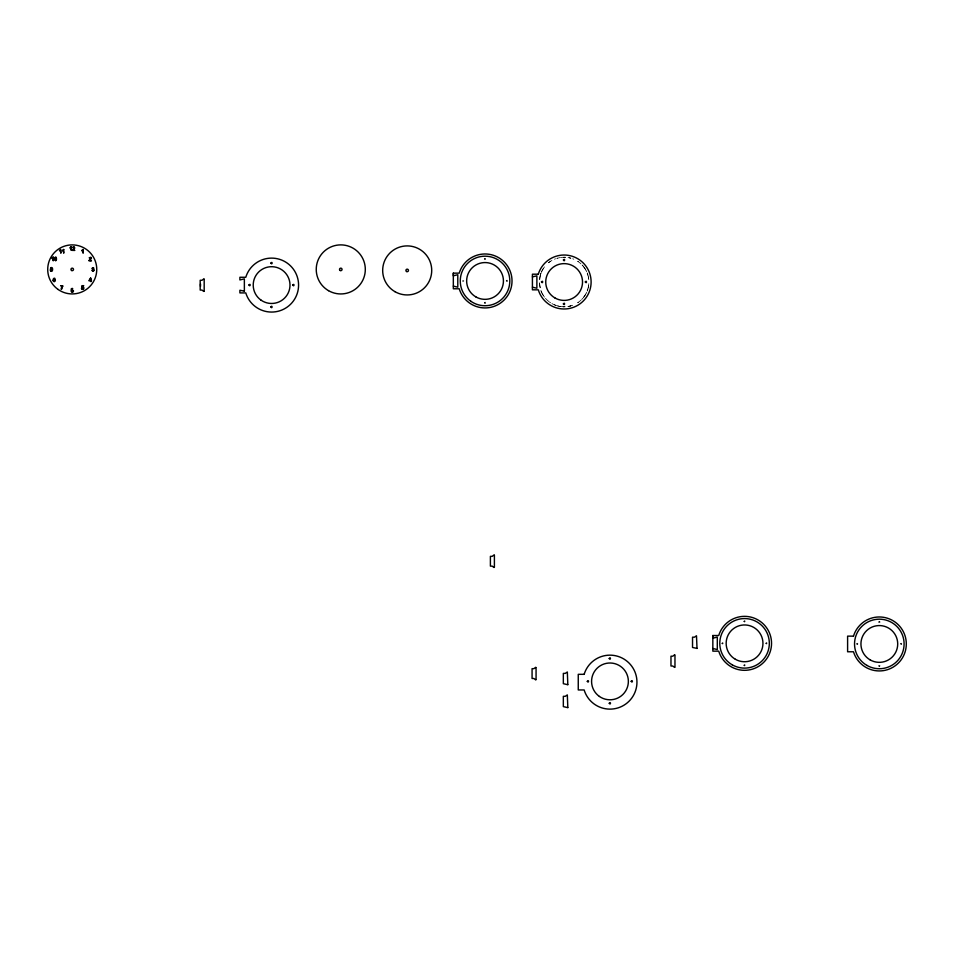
<?xml version="1.0" encoding="UTF-8"?>
<svg xmlns="http://www.w3.org/2000/svg" width="954" height="954" viewBox="0 0 954 954"><rect width="100%" height="100%" fill="white"/><g stroke="black" fill="none" stroke-linecap="round" stroke-linejoin="round"><path stroke-width="0.72" stroke-dasharray="4.77 3.58" d="M588.236 287.667L588.845 283.672M540.477 274.621L539.356 282.563L541.085 291.125L540.87 290.553M587.938 288.823L587.163 291.125M540.31 275.193L540.87 273.464M540.668 274.036L541.085 272.892M541.323 272.319L542.122 270.638M586.674 292.27L586.126 293.391M542.719 269.529L543.386 268.456A24.768 24.768 0 0 0 573.247 305.041L573.819 304.815M585.529 294.488L584.862 295.561M543.744 267.931L544.495 266.893M584.504 296.098L583.753 297.123M582.942 298.113L581.642 299.532M549.015 262.386L548.514 262.779A24.768 24.768 0 0 1 552.748 260.001L552.187 260.299M549.516 262.004L550.565 261.277M578.207 302.394L577.683 302.74A24.768 24.768 0 0 0 588.797 284.232M462.702 280.357L463.835 280.965L462.702 281.585M554.441 259.214L555.574 258.761M879.171 621.292C876.941 623.034 881.687 622.831 879.505 621.304M879.54 666.607C881.46 664.926 877.131 664.974 879.135 666.607M556.731 258.367L560.189 257.556M570.361 305.984L570.945 305.829L568.059 306.472M563.575 257.246L565.233 257.258M565.233 306.759L563.575 306.783M563.015 306.759L564.124 306.783M568.059 257.556L570.945 258.2A24.768 24.768 0 0 0 557.303 258.2M560.189 306.472L557.887 305.984M558.46 306.127L556.731 305.65M572.674 258.761L573.819 259.214M555.574 305.268L554.441 304.815M578.207 261.635L577.683 261.277A24.768 24.768 0 0 1 588.797 279.784L588.845 280.345M550.565 302.74L549.516 302.024M582.083 264.95L582.942 265.904M582.524 265.427L583.359 266.393M583.753 266.893L584.504 267.931M544.495 297.123L543.744 296.098M584.862 268.456L585.529 269.529M543.386 295.561L542.719 294.488M586.126 270.638L586.674 271.759M542.122 293.391L541.323 291.697M587.163 272.892L587.938 275.193M588.368 276.922L588.797 279.784M484.298 258.951C485.705 261.491 486.23 256.543 484.31 258.88M484.322 302.823C485.729 305.411 486.194 300.367 484.322 302.823M506.252 280.87C507.826 283.41 507.802 278.461 506.264 280.81M721.88 643.294C723.454 645.858 723.43 640.838 721.88 643.294M743.81 621.328C745.217 623.88 745.742 618.919 743.822 621.269M743.834 665.212C745.253 667.8 745.67 662.756 743.834 665.212M765.764 643.258C767.159 645.846 767.576 640.861 765.776 643.187M856.644 643.902C858.063 646.49 858.373 641.553 856.644 643.902M900.528 643.878C902.019 646.359 902.234 641.672 900.552 643.735"/><path stroke-width="1.43" d="M453.329 273.142L453.329 288.776L459.22 288.776A26.974 26.974 0 0 0 500.755 302.883A26.974 26.974 0 0 0 500.755 259.023A26.974 26.974 0 0 0 459.22 273.142L453.329 273.142L453.329 275.801L457.789 274.716L457.789 287.19L453.329 286.105M712.841 635.519L712.841 651.153L718.732 651.153A26.974 26.974 0 0 0 760.266 665.272A26.974 26.974 0 0 0 760.266 621.4A26.974 26.974 0 0 0 718.732 635.519L712.841 635.519L712.841 638.19L717.301 637.105L717.313 649.543L712.841 648.493M52.136 269.648L51.945 270.531M92.788 269.505L93.444 267.633L94.267 270.34L92.86 271.306L91.87 270.28L93.468 270.817L93.087 269.457M52.506 270.232L52.577 269.672A5.712 5.712 0 0 0 52.589 269.171L52.506 268.503A1.24 1.24 0 0 0 51.087 267.561L50.3 269.398L52.136 269.517M56.155 260.18C55.022 262.171 53.877 256.769 56.095 257.771A3.112 3.112 0 0 1 56.083 260.096M71.3 288.955L71.085 291.197L72.003 292.139M73.351 249.602L74.782 248.028L74.15 246.788L72.564 247.42L74.305 247.444L73.339 249.042A2.457 2.457 0 0 0 72.409 250.067M89.962 260.025L91.393 258.486L90.821 257.234L89.199 257.795L90.928 257.902L89.962 259.464M71.478 288.728L72.039 288.43A1.455 1.455 0 0 1 72.421 288.418C74.018 289.229 69.237 289.11 73.41 290.66A1.252 1.252 0 0 1 72.373 292.234M82.104 287.452C84.727 287.071 82.497 290.398 81.448 288.346A1.228 1.228 0 0 0 83.01 289.277A1.228 1.228 0 0 0 83.761 287.595A1.228 1.228 0 0 0 82.008 287.047L83.713 285.675L81.877 285.675L81.949 287.619M203.786 278.902L201.986 280.273L200.185 280.273L200.185 290.076L201.986 290.076L203.786 291.447M494.005 554.966L492.204 556.337L490.404 556.337L490.404 566.139L492.204 566.139L494.005 567.511M535.671 667.311L533.87 668.671L532.07 668.671L532.07 678.485L533.87 678.485L535.671 679.856M674.573 654.838L672.761 656.197L670.972 656.197L670.972 666.011L672.761 666.011L674.573 667.383M54.903 279.582C55.308 275.706 50.836 280.595 54.235 281.74C57.681 280.285 52.053 277.22 54.461 279.45M51.385 270.936L50.24 270.399L51.063 271.306A1.252 1.252 0 0 0 52.422 270.566M71.013 246.716L71.3 250.401L70.846 247.527A2.802 2.802 0 0 1 69.94 248.064L69.952 247.635A2.266 2.266 0 0 0 71.037 246.728M60.591 249.507L60.877 253.192L60.424 250.318A2.802 2.802 0 0 1 59.518 250.854L59.518 250.425A2.266 2.266 0 0 0 60.603 249.519M73.029 249.972L74.829 250.401L72.397 250.401M89.64 260.394L91.453 260.824L89.02 260.824M532.415 276.863L536.887 275.837L536.875 288.251L532.415 287.166M62.427 286.117L60.627 285.675L63.012 286.033A5.736 5.736 0 0 0 61.807 288.311M93.325 267.991L91.918 268.515L93.409 267.621M674.967 655.04L674.967 667.18M536.065 667.514L536.065 679.653M494.399 555.168L494.399 567.308M204.18 279.105L204.18 291.244M200.507 283.97L200.507 286.379M62.463 286.14A5.175 5.175 0 0 0 61.163 289.312L61.605 289.312A4.77 4.77 0 0 1 61.771 288.299M89.032 260.49A2.457 2.457 0 0 1 90.01 259.571M54.402 258.939C57.526 264.985 56.739 252.452 54.402 258.856M50.634 268.766C52.625 271.33 51.778 265.832 50.645 268.718M72.969 290.934C71.872 294.035 70.954 288.37 72.969 290.934M53.424 280.571C55.213 283.04 54.903 277.912 53.424 280.536M244.379 291.161L239.895 290.243L239.895 292.914L245.786 292.914A26.974 26.974 0 0 0 287.309 307.021A26.974 26.974 0 0 0 287.309 263.161A26.974 26.974 0 0 0 245.786 277.268L239.895 277.268L239.895 279.939L244.355 278.854L244.379 291.161M567.821 684.614L567.332 671.974L565.293 673.381L563.337 673.381L563.337 683.684L567.809 684.722M567.821 707.534L567.332 694.894L565.293 696.313L563.337 696.313L563.337 706.616L567.809 707.641M697.016 648.398L692.532 647.468L692.532 637.177L694.488 637.177L696.492 635.758L697.016 648.434M248.934 285.007C250.258 287.583 250.914 282.706 248.946 284.936M270.888 263.089C272.26 265.665 272.82 260.669 270.888 263.089M270.853 306.961C272.403 309.466 272.594 304.541 270.864 306.89M292.806 285.043C294.154 287.607 294.655 282.778 292.818 284.972M541.455 281.931C542.838 284.459 543.327 279.665 541.467 281.859M563.409 260.001C564.673 262.612 565.4 257.687 563.42 259.941M563.373 303.885C564.804 306.484 565.173 301.404 563.373 303.885M585.327 281.955C586.96 284.519 586.829 279.427 585.327 281.955M587.294 681.335C588.582 683.935 589.298 678.998 587.294 681.335M609.224 658.487C610.667 661.086 611.001 656.018 609.224 658.487M609.248 703.265C610.632 705.841 611.168 700.844 609.248 703.265M631.178 681.311C632.478 683.899 633.134 678.962 631.178 681.311M90.523 278.723L89.378 280.381L90.523 280.381L90.523 278.723M90.606 277.996L88.925 280.798L90.523 280.798L90.976 281.68L91.477 280.381L90.606 277.996M63.739 249.507L63.441 249.507A2.266 2.266 0 0 1 62.368 250.389L62.38 250.866A2.802 2.802 0 0 0 63.286 250.318L63.739 253.192L63.739 249.507M83.141 249.507L82.855 249.507A2.266 2.266 0 0 1 81.782 250.389L81.794 250.866A2.802 2.802 0 0 0 82.688 250.318L83.141 253.192L83.141 249.507M53.245 257.139L52.959 257.139A2.266 2.266 0 0 1 51.874 258.021L51.898 258.498A2.802 2.802 0 0 0 52.792 257.95L53.245 260.824L53.245 257.139M538.306 274.192L532.415 274.192L532.415 289.825L538.306 289.825A26.974 26.974 0 0 0 579.841 303.944A26.974 26.974 0 0 0 579.841 260.072A26.974 26.974 0 0 0 538.306 274.192M853.496 636.139L847.605 636.139L847.605 651.773L853.496 651.773A26.974 26.974 0 0 0 895.031 665.892A26.974 26.974 0 0 0 895.031 622.02A26.974 26.974 0 0 0 853.496 636.139M584.146 674.323L578.255 674.323L578.255 689.957L584.146 689.957A26.974 26.974 0 0 0 625.681 704.076A26.974 26.974 0 0 0 625.681 660.204A26.974 26.974 0 0 0 584.146 674.323M58.111 289.467A24.53 24.53 0 0 0 96.652 271.616A24.53 24.53 0 0 0 61.927 247.158A24.53 24.53 0 0 0 58.111 289.467M71.598 270.507A1.264 1.264 0 0 0 73.494 269.41A1.264 1.264 0 0 0 71.598 268.324A1.264 1.264 0 0 0 71.598 270.507M599.374 696.432A18.4 18.4 0 0 0 628.292 683.04A18.4 18.4 0 0 0 602.236 664.699A18.4 18.4 0 0 0 599.374 696.432M732.171 664.795A24.768 24.768 0 0 0 769.329 643.342A24.768 24.768 0 0 0 732.171 621.889A24.768 24.768 0 0 0 732.171 664.795M735.355 659.274A18.4 18.4 0 0 0 762.95 643.342A18.4 18.4 0 0 0 735.355 627.41A18.4 18.4 0 0 0 735.355 659.274M554.93 297.946A18.4 18.4 0 0 0 582.524 282.014A18.4 18.4 0 0 0 554.93 266.083A18.4 18.4 0 0 0 554.93 297.946M470.775 301.214A24.768 24.768 0 0 0 509.71 283.183A24.768 24.768 0 0 0 474.639 258.474A24.768 24.768 0 0 0 470.775 301.214M475.843 296.885A18.4 18.4 0 0 0 503.438 280.953A18.4 18.4 0 0 0 475.843 265.021A18.4 18.4 0 0 0 475.843 296.885M394.932 291.662A24.53 24.53 0 0 0 431.721 270.423A24.53 24.53 0 0 0 394.932 249.185A24.53 24.53 0 0 0 394.932 291.662M406.559 271.52A1.264 1.264 0 0 0 408.455 270.423A1.264 1.264 0 0 0 406.559 269.326A1.264 1.264 0 0 0 406.559 271.52M328.51 290.66A24.53 24.53 0 0 0 365.31 269.41A24.53 24.53 0 0 0 328.51 248.171A24.53 24.53 0 0 0 328.51 290.66M340.149 270.507A1.264 1.264 0 0 0 342.045 269.41A1.264 1.264 0 0 0 340.149 268.324A1.264 1.264 0 0 0 340.149 270.507M261.014 300.128A18.4 18.4 0 0 0 289.921 286.749A18.4 18.4 0 0 0 263.876 268.396A18.4 18.4 0 0 0 261.014 300.128M866.936 665.415A24.768 24.768 0 0 0 904.094 643.95A24.768 24.768 0 0 0 866.936 622.497A24.768 24.768 0 0 0 866.936 665.415M870.12 659.882A18.4 18.4 0 0 0 897.714 643.95A18.4 18.4 0 0 0 870.12 628.03A18.4 18.4 0 0 0 870.12 659.882"/></g></svg>
